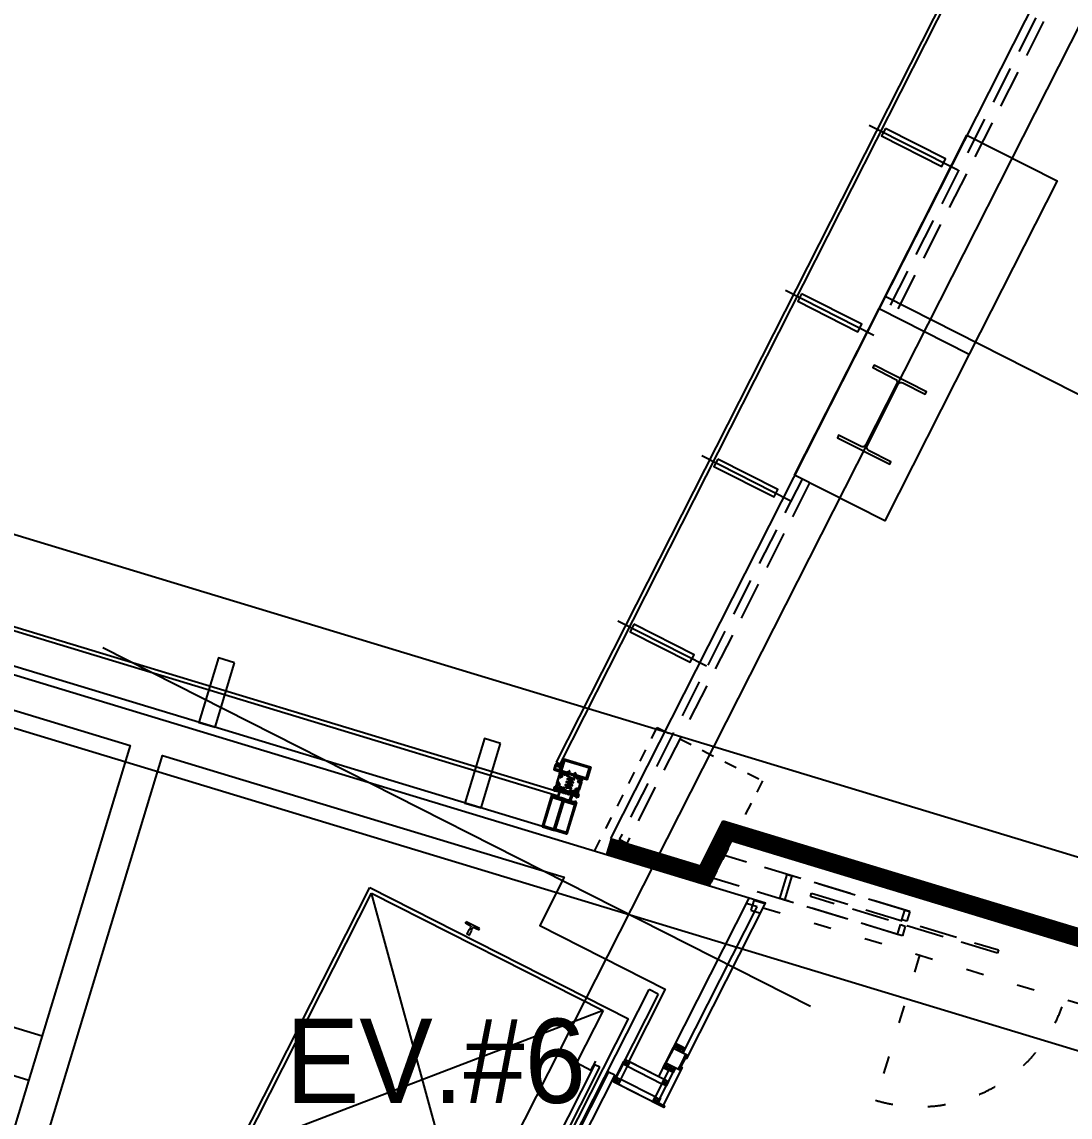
# Model space of a CAD drawing. Header units: metres. Extents: x 630750 to 860239, y 578133 to 726633.
# Drawn here: x 703102 to 709323, y 635121 to 641622 of the extents above; entities that cross this region are included whole.
import ezdxf
from ezdxf.enums import TextEntityAlignment as Align

# ---------------------------------------------------------------- set-up
doc = ezdxf.new("R2010")
doc.units = ezdxf.units.M
doc.header["$LTSCALE"] = 300
for name, pattern in [('CEN', [62, 60, -1, 0, -1]), ('H2', [0.5, 0.25, -0.25]), ('HID1', [0.375, 0.25, -0.125]), ('HIDDEN', [2, 1, -1]), ('HIDDEN-1', [1.4, 0.35, -0.7, 0.35])]:
    doc.linetypes.add(name, pattern=pattern)
doc.layers.get('Defpoints').update_dxf_attribs({"color": 8})
for name, color, linetype in [('5', 8, 'HIDDEN'), ('A-CEN-1', 1, 'Continuous'), ('A-DIM', 7, 'Continuous'), ('A-ELE-4', 4, 'Continuous'), ('A-ELE-7', 7, 'Continuous'), ('A-ELE-9', 9, 'Continuous'), ('A-ELE9', 9, 'Continuous'), ('A-ELEV-FIXT', 5, 'Continuous'), ('A-STAIR', 4, 'Continuous'), ('A-TXT-S', 3, 'Continuous'), ('A-WALL-CONC', 2, 'Continuous'), ('A-WIN-GLASS', 4, 'Continuous'), ('DIM', 7, 'Continuous'), ('FIN', 6, 'Continuous'), ('fire shutter', 2, 'Continuous'), ('INT', 117, 'Continuous'), ('KUK-WALL-DRYWALL', 4, 'Continuous'), ('KUK-WALL-FIN 1', 30, 'Continuous'), ('SCREW', 8, 'Continuous'), ('STEL', 3, 'Continuous')]:
    doc.layers.add(name, color=color, linetype=linetype)
doc.layers.add('ILDIES', color=7, linetype='Continuous', lineweight=35)
doc.styles.add('TEXT(돋음)', font='')
doc.styles.add('돋움', font='')
doc.styles.get('TEXT(돋음)').set_extended_font_data('Dotum')
doc.styles.get('돋움').set_extended_font_data('Dotum')
doc.dimstyles.new('DIM250', dxfattribs={"dimscale": 250, "dimtxt": 3, "dimasz": 1, "dimexe": 2, "dimexo": 3, "dimgap": 1, "dimtad": 1, "dimdec": 0, "dimzin": 0, "dimdsep": 46, "dimlunit": 6, "dimtxsty": 'TEXT(돋음)', "dimblk": 'Z_DOT', "dimcen": 2.5, "dimdle": 2, "dimclrd": 256, "dimclre": 256, "dimclrt": 3, "dimadec": 0, "dimazin": 0, "dimtfac": 1, "dimtdec": 0, "dimtix": 1, "dimtmove": 2, "dimatfit": 3, "dimldrblk": 'Z_DOT', "dimfxl": 1, "dimtolj": 1, "dimtzin": 0, "dimarcsym": 0})

# ---------------------------------------------------------------- blocks, each defined once
blk = doc.blocks.new('A$C7D1B520F')
at = {"layer": 'SCREW', "color": 8}
for p, q in [((0, 4.5), (0, 5)), ((9, 5), (0, 5)), ((9, 4.5), (0, 4.5)), ((0.5, 0.7), (0.5, 4.5)), ((0.5, 0.7), (1.6, 0)), ((2.7, 0.7), (1.6, 0)), ((7.4, 0), (1.6, 0)), ((4.7, 27.7), (2.4, 26.3)), ((6.7, 26.5), (2.4, 23.7)), ((2.4, 26.3), (2.8, 26.3)), ((6.7, 24), (2.4, 21.2)), ((2.4, 23.7), (2.8, 23.8)), ((6.7, 21.5), (2.4, 18.7)), ((2.4, 21.2), (2.8, 21.3)), ((6.7, 19), (2.4, 16.2)), ((2.4, 18.7), (2.8, 18.7)), ((6.7, 16.5), (2.4, 13.7)), ((2.4, 16.2), (2.8, 16.2)), ((6.7, 14), (2.4, 11.2)), ((2.4, 13.7), (2.8, 13.7)), ((6.7, 11.4), (2.4, 8.7)), ((2.4, 11.2), (2.8, 11.2)), ((6.7, 8.9), (2.4, 6.2)), ((2.4, 8.7), (2.8, 8.7)), ((2.4, 6.2), (2.8, 6.2)), ((2.7, 0.7), (2.7, 4.5)), ((2.7, 0.7), (3.8, 0)), ((4.5, 42.6), (2.8, 40.2)), ((2.8, 5), (2.8, 40.2)), ((6.2, 40.5), (4.5, 42.6)), ((4.5, 42.6), (4.6, 28)), ((6.7, 6.4), (4.5, 5)), ((5.1, 27.8), (6.2, 29.5)), ((6.3, 0.7), (5.2, 0)), ((5.3, 41.6), (6.2, 31.1)), ((6.2, 5), (6.2, 40.5)), ((6.7, 26.5), (6.2, 26.5)), ((6.7, 24), (6.2, 24)), ((6.7, 21.5), (6.2, 21.4)), ((6.7, 19), (6.2, 18.9)), ((6.7, 16.5), (6.2, 16.4)), ((6.7, 14), (6.2, 13.9)), ((6.7, 11.4), (6.2, 11.4)), ((6.7, 8.9), (6.2, 8.9)), ((6.7, 6.4), (6.2, 6.4)), ((6.3, 0.7), (6.3, 4.5)), ((6.3, 0.7), (7.4, 0)), ((8.5, 0.7), (7.4, 0)), ((8.5, 0.7), (8.5, 4.5)), ((9, 4.5), (9, 5))]:
    blk.add_line(p, q, dxfattribs=at)
for centre, radius, start, end in [((2.3, 42.4), 2.15, 283.42854, 4.6836), ((4.8, 28), 0.268, 182.11962, 324.13569)]:
    blk.add_arc(centre, radius, start, end, dxfattribs=at)
blk = doc.blocks.new('Z_DOT')
at = {"layer": 'DIM', "color": 7}
for p, q in [((0, -2.5), (0, 2.5)), ((-2.5, 0), (2.5, 0))]:
    blk.add_line(p, q, dxfattribs=at)
for radius in [0.75, 0.375]:
    blk.add_circle((0, 0), radius, dxfattribs=at)
blk = doc.blocks.new('*D84')
at = {"layer": 'A-DIM', "lineweight": -2, "transparency": 16777216}
for p, q in [((706611.5, 645542), (704637.4, 646542.8)), ((701497.5, 639243.8), (704970.3, 646093.8)), ((702912.6, 638246.1), (700938.5, 639246.9))]:
    blk.add_line(p, q, dxfattribs=at)
at = {"layer": 'Defpoints', "color": 0, "transparency": 16777216}
for p in [(705083.3, 646316.7), (707280.5, 645202.8), (703581.6, 637906.9)]:
    blk.add_point(p, dxfattribs=at)
at = {"layer": 'A-DIM', "lineweight": -2, "transparency": 16777216, "xscale": 250, "yscale": 250, "zscale": 250}
for p, rotation in [((705083.3, 646316.7), 63.11574874095299), ((701384.4, 639020.8), 243.115748740953)]:
    blk.add_blockref('Z_DOT', p, dxfattribs=dict(at, rotation=rotation))
at = {"layer": 'A-DIM', "color": 3, "transparency": 16777216, "insert": (702611.6, 642984.3), "char_height": 750, "attachment_point": 5, "rotation": 63.11575, "style": 'TEXT(돋음)'}
blk.add_mtext('\\A1;8,180', dxfattribs=at)
blk = doc.blocks.new('elev')
at = {"layer": 'A-ELEV-FIXT'}
for p, q in [((1329627.5, 417865.5), (1330135.6, 419540.1)), ((1329658.7, 417882.1), (1330152.3, 419508.9)), ((1330135.6, 419540.1), (1331783.3, 419040.1)), ((1330152.3, 419508.9), (1331625.7, 419061.8)), ((1330732.9, 419433.4), (1330734.5, 419438.8)), ((1330766.3, 419417.9), (1330734.4, 419430.3)), ((1330819.7, 419413), (1330734.5, 419438.8)), ((1330751.7, 419369.8), (1330760.7, 419399.5)), ((1330752.4, 419368.6), (1330751.7, 419369.8)), ((1330765.8, 419364.5), (1330752.4, 419368.6)), ((1330760.7, 419399.5), (1330764.8, 419401.7)), ((1330764.8, 419401.7), (1330768.5, 419413.8)), ((1330765.8, 419364.5), (1330767.1, 419365.2)), ((1330766.3, 419417.9), (1330768.5, 419413.8)), ((1330767.1, 419365.2), (1330776.1, 419394.9)), ((1330773.9, 419398.9), (1330777.6, 419411.1)), ((1330776.1, 419394.9), (1330773.9, 419398.9)), ((1330781.6, 419413.2), (1330777.6, 419411.1)), ((1330815.1, 419405.9), (1330781.6, 419413.2)), ((1330818.1, 419407.6), (1330819.7, 419413)), ((1331243, 417155.8), (1331873.1, 419232.3)), ((1331930.5, 419214.9), (1331873.1, 419232.3)), ((1331930.5, 419214.9), (1331786.9, 418741.4)), ((1331275.2, 417365.5), (1331783.3, 419040.1)), ((1331625.7, 419061.8), (1331524.3, 418727.5)), ((1331477.8, 418219.3), (1331634.5, 418735.8)), ((1331508.4, 418210), (1331665.2, 418726.5)), ((1331617.2, 418699.3), (1331524.3, 418727.5)), ((1331617.2, 418699.3), (1331635, 418758)), ((1331665.2, 418726.5), (1331634.5, 418735.8)), ((1331721.8, 418709.5), (1331565, 418192.8)), ((1331760.1, 418697.9), (1331603.3, 418181.2)), ((1331721.8, 418709.5), (1331760.1, 418697.9)), ((1331320.8, 417701.9), (1331477.5, 418218.5)), ((1331351.4, 417692.6), (1331508.2, 418209.2)), ((1331408.2, 417676.1), (1331564.8, 418192)), ((1331564.8, 418192), (1331603.1, 418180.4)), ((1331565, 418192.8), (1331603.3, 418181.2)), ((1331446.5, 417664.4), (1331603.1, 418180.4)), ((1329627.5, 417865.5), (1331275.2, 417365.5)), ((1329658.7, 417882.1), (1331132.1, 417435)), ((1331233.8, 417770.1), (1331132.1, 417435)), ((1331326.7, 417741.9), (1331233.8, 417770.1)), ((1331326.7, 417741.9), (1331308.8, 417683.2)), ((1331351.4, 417692.6), (1331320.8, 417701.9)), ((1331408.2, 417676.1), (1331446.5, 417664.4)), ((1330183.3, 417622.2), (1330181.7, 417616.8)), ((1330266.8, 417591), (1330181.7, 417616.8)), ((1330219.7, 417616.6), (1330186.3, 417624)), ((1330219.7, 417616.6), (1330223.8, 417618.8)), ((1330227.5, 417630.9), (1330223.8, 417618.8)), ((1330227.5, 417630.9), (1330223.8, 417618.8)), ((1330234.3, 417664.6), (1330225.3, 417635)), ((1330234.3, 417664.6), (1330225.3, 417635)), ((1330225.3, 417635), (1330227.5, 417630.9)), ((1330225.3, 417635), (1330227.5, 417630.9)), ((1330236.6, 417628.1), (1330232.9, 417616)), ((1330236.6, 417628.1), (1330232.9, 417616)), ((1330235, 417611.9), (1330232.9, 417616)), ((1330235.6, 417665.3), (1330234.3, 417664.6)), ((1330235.6, 417665.3), (1330234.3, 417664.6)), ((1330267, 417599.5), (1330235, 417611.9)), ((1330235.6, 417665.3), (1330249, 417661.2)), ((1330249, 417661.2), (1330235.6, 417665.3)), ((1330240.6, 417630.3), (1330236.6, 417628.1)), ((1330240.6, 417630.3), (1330236.6, 417628.1)), ((1330249.6, 417660), (1330240.6, 417630.3)), ((1330249.6, 417660), (1330240.6, 417630.3)), ((1330249, 417661.2), (1330249.6, 417660)), ((1330249, 417661.2), (1330249.6, 417660)), ((1331300.4, 417138.4), (1331444.6, 417613.4)), ((1329980.7, 417524.4), (1329986.9, 417545.1)), ((1329983.7, 417523.5), (1329990, 417544.2)), ((1329997.4, 417545.1), (1329993.8, 417546.2)), ((1329998.3, 417548.1), (1329994.7, 417549.2)), ((1329997.4, 417545.1), (1329998.3, 417548.1)), ((1330268.5, 417596.4), (1330266.8, 417591)), ((1329967.9, 417482.3), (1329974.2, 417503)), ((1329971, 417481.4), (1329977.2, 417502.1)), ((1329976.6, 417476.6), (1329973, 417477.7)), ((1329975.7, 417473.5), (1329976.6, 417476.6)), ((1330024.6, 417490.8), (1329981, 417504.1)), ((1330025.5, 417493.9), (1329981.9, 417507.1)), ((1330028.4, 417503.5), (1329984.8, 417516.7)), ((1330029.4, 417506.5), (1329985.7, 417519.8)), ((1329975.7, 417473.5), (1329972, 417474.6)), ((1330858.6, 417283.7), (1330859.5, 417286.8)), ((1330858.6, 417283.7), (1330862.2, 417282.6)), ((1330859.5, 417286.8), (1330863.2, 417285.7)), ((1330805.8, 417253.8), (1330849.5, 417240.5)), ((1330806.8, 417256.8), (1330850.4, 417243.6)), ((1330809.7, 417266.4), (1330853.3, 417253.2)), ((1330810.6, 417269.5), (1330854.2, 417256.2)), ((1330838.3, 417216.8), (1330839.2, 417219.9)), ((1330838.3, 417216.8), (1330841.9, 417215.7)), ((1330839.2, 417219.9), (1330842.9, 417218.8)), ((1330845.2, 417216.1), (1330851.5, 417236.8)), ((1330848.3, 417215.2), (1330854.5, 417235.9)), ((1330858, 417258.2), (1330864.2, 417278.9)), ((1330861, 417257.3), (1330867.3, 417278)), ((1331300.4, 417138.4), (1331243, 417155.8))]:
    blk.add_line(p, q, dxfattribs=at)
at = {"layer": 'A-ELEV-FIXT', "color": 8}
for p, q in [((1331132.1, 417435), (1330152.3, 419508.9)), ((1331625.7, 419061.8), (1329658.7, 417882.1))]:
    blk.add_line(p, q, dxfattribs=at)
at = {"layer": 'A-ELEV-FIXT'}
blk.add_lwpolyline([(1330059.5, 417577.6), (1330010.2, 417415), (1330775.7, 417182.7), (1330825.1, 417345.3)], close=True, dxfattribs=at)
for centre, radius, start, end in [((1330185.7, 417621.5), 2.5, 76.52934, 163.12), ((1329992.9, 417543.3), 6.2, 73.12, 163.12), ((1329992.9, 417543.3), 3, 73.12, 163.12), ((1330266.1, 417597.1), 2.5, 343.12, 69.71066), ((1329973.8, 417480.5), 6.2, 163.12, 253.12), ((1329973.8, 417480.5), 3, 163.12, 253.12), ((1329980.1, 417501.2), 6.2, 73.12, 163.12), ((1329980.1, 417501.2), 3, 73.12, 163.12), ((1329986.6, 417522.6), 6.2, 163.12, 253.12), ((1329986.6, 417522.6), 3, 163.12, 253.12), ((1330027, 417498.7), 8.2, 253.12, 73.12), ((1330027, 417498.7), 5, 253.12, 73.12), ((1330861.4, 417279.8), 3, 343.12, 73.12), ((1330861.4, 417279.8), 6.2, 343.12, 73.12), ((1330808.2, 417261.6), 8.2, 73.12, 253.12), ((1330808.2, 417261.6), 5, 73.12, 253.12), ((1330843.7, 417221.7), 6.2, 253.12, 343.12), ((1330843.7, 417221.7), 3, 253.12, 343.12), ((1330848.6, 417237.7), 3, 343.12, 73.12), ((1330848.6, 417237.7), 6.2, 343.12, 73.12), ((1330855.1, 417259.1), 6.2, 253.12, 343.12), ((1330855.1, 417259.1), 3, 253.12, 343.12)]:
    blk.add_arc(centre, radius, start, end, dxfattribs=at)
at = {"layer": 'A-ELEV-FIXT', "extrusion": (0, 0, -1)}
for centre, major_axis, start_param, end_param in [((1330735.3, 419432.7), (-1.18, 2.2), 3.986495, 5.497787), ((1330815.7, 419408.3), (-2.2, -1.18), 3.926991, 5.438283)]:
    blk.add_ellipse(centre, major_axis=major_axis, ratio=1, start_param=start_param, end_param=end_param, dxfattribs=at)

msp = doc.modelspace()

# ---------------------------------------------------------------- hatches: boundary and pattern name
at = {"layer": 'KUK-WALL-FIN 1'}
h = msp.add_hatch(color=252, dxfattribs=at)
h.dxf.hatch_style = 1
h.paths.add_polyline_path([(707002.585, 635412.756), (707038.76, 635484.11), (707043.219, 635481.849), (707007.044, 635410.496)])

# ---------------------------------------------------------------- linework, layer by layer
at = {"elevation": 0}
for points in [[(704363.987, 637817.866), (704268.296, 637846.903), (704152.148, 637464.137), (704247.84, 637435.1)], [(705942.897, 637338.759), (705847.205, 637367.795), (705731.058, 636985.029), (705826.75, 636955.993)]]:
    msp.add_lwpolyline(points, close=True, dxfattribs=at)
at = {"color": 4, "linetype": 'Continuous', "elevation": 0}
for points in [[(706291.022, 637143.27, -2.41421356), (706292.289, 637143.947), (706293.14, 637143.689), (706292.623, 637141.988, 0.41421356), (706294.316, 637138.82), (706299.178, 637137.345, 0.41421356), (706302.346, 637139.038), (706302.862, 637140.739), (706303.956, 637140.407, 0.76250947), (706309.376, 637149.005), (706296.311, 637157.694), (706296.311, 637157.694, -1.71995741), (706295.921, 637159.416), (706298.23, 637167.027), (706300.661, 637166.289), (706300.353, 637165.275), (706301.204, 637165.017), (706302.435, 637165.751), (706303.48, 637165.434), (706303.173, 637164.419), (706304.023, 637164.161), (706305.255, 637164.895), (706306.3, 637164.578), (706305.992, 637163.564), (706306.843, 637163.306), (706309.488, 637164.938), (706308.196, 637167.765), (706307.345, 637168.023), (706307.037, 637167.009), (706305.992, 637167.326), (706305.376, 637168.62), (706304.526, 637168.878), (706304.218, 637167.864), (706303.173, 637168.181), (706302.557, 637169.476), (706301.706, 637169.734), (706301.398, 637168.72), (706298.968, 637169.457), (706299.923, 637172.605), (706296.096, 637173.767), (706291.305, 637157.98, 0.26469437), (706291.527, 637157), (706306.423, 637146.307, -0.76250947), (706305.117, 637144.235), (706289.623, 637148.937, 0.41421356), (706288.356, 637148.259), (706274.799, 637103.583, 0.41421356), (706275.476, 637102.316), (706290.97, 637097.614, -0.76250947), (706290.905, 637095.166), (706272.579, 637094.554, 0.26469437), (706271.849, 637093.862), (706267.059, 637078.075), (706270.886, 637076.914), (706271.842, 637080.062), (706274.272, 637079.325), (706273.964, 637078.31), (706274.815, 637078.052), (706276.047, 637078.786), (706277.092, 637078.469), (706276.784, 637077.455), (706277.635, 637077.197), (706278.866, 637077.931), (706279.911, 637077.614), (706279.603, 637076.599), (706280.454, 637076.341), (706283.099, 637077.973), (706281.807, 637080.8), (706280.957, 637081.058), (706280.649, 637080.044), (706279.604, 637080.361), (706278.988, 637081.656), (706278.137, 637081.914), (706277.829, 637080.9), (706276.784, 637081.217), (706276.168, 637082.511), (706275.318, 637082.77), (706275.01, 637081.755), (706272.579, 637082.493), (706274.889, 637090.103, -1.71995741), (706276.17, 637091.318), (706276.17, 637091.318), (706291.86, 637091.281, 0.76250947), (706292.132, 637101.442), (706291.038, 637101.774), (706291.554, 637103.475, 0.41421356), (706289.861, 637106.643), (706285, 637108.118, 0.41421356), (706281.832, 637106.425), (706281.316, 637104.724), (706280.465, 637104.982, -2.41421356), (706279.788, 637106.249)], [(706294.625, 637141.813, 0.41421356), (706295.205, 637140.698), (706299.079, 637139.472, 0.41421356), (706300.195, 637140.051), (706300.31, 637140.414, 0.41421356), (706299.731, 637141.53), (706295.856, 637142.756, 0.41421356), (706294.74, 637142.177)], [(706298.787, 637163.42), (706297.275, 637163.878), (706297.923, 637166.012), (706307.386, 637163.141, 1), (706308.74, 637167.6), (706299.276, 637170.472), (706299.923, 637172.605), (706301.435, 637172.147), (706301.246, 637171.525), (706317.112, 637166.71), (706317.301, 637167.332), (706328.382, 637163.97), (706327.923, 637162.458), (706320.451, 637164.725, 0.66817864), (706319.525, 637163.597), (706324.423, 637154.431, 0.41421356), (706325.492, 637154.107), (706332.682, 637157.949, -0.41421356), (706333.751, 637157.625), (706333.86, 637157.422, 0.41421356), (706334.929, 637157.098), (706341.596, 637160.661), (706343.099, 637160.205), (706342.73, 637158.989, 0.19891237), (706342.789, 637158.387), (706346.056, 637152.273), (706337.316, 637147.602), (706336.576, 637148.987, -0.41421356), (706336.9, 637150.056), (706337.597, 637150.428), (706338.653, 637150.108), (706338.973, 637151.163), (706340.029, 637150.843), (706343.221, 637152.549, 0.41421356), (706343.546, 637153.618), (706341.302, 637157.817, 0.41421356), (706340.233, 637158.141), (706337.04, 637156.435), (706336.72, 637155.379), (706335.665, 637155.7), (706335.344, 637154.644), (706334.648, 637154.272, -0.41421356), (706333.578, 637154.596), (706332.73, 637156.184), (706324.147, 637151.597), (706320.875, 637157.719), (706320.985, 637158.082), (706320.622, 637158.192), (706317.075, 637164.829, 0.19891237), (706316.608, 637165.212), (706313.237, 637166.235, 0.41421356), (706312.252, 637165.708), (706311.79, 637164.187, -0.41421356), (706306.976, 637161.614), (706298.976, 637164.042)], [(706333.024, 637110.31), (706373.549, 637106.123, 0.82461562), (706374.404, 637108.941), (706338.386, 637127.98), (706378.911, 637123.793, 0.8360412), (706379.73, 637126.63), (706337.316, 637147.602), (706336.204, 637149.684), (706337.597, 637150.428), (706338.653, 637150.108), (706338.973, 637151.163), (706340.029, 637150.843), (706341.33, 637155.133), (706337.04, 637156.435), (706336.72, 637155.379), (706335.665, 637155.7), (706335.344, 637154.644), (706333.951, 637153.899), (706332.73, 637156.184), (706331.407, 637155.477), (706336.22, 637146.471), (706379.065, 637125.285), (706338.54, 637129.472, 0.82461562), (706337.685, 637126.654), (706373.703, 637107.615), (706333.179, 637111.802, 0.82461562), (706332.323, 637108.984), (706368.341, 637089.945), (706327.817, 637094.132, 0.82461562), (706326.961, 637091.314), (706362.98, 637072.274), (706315.586, 637078.471), (706306.58, 637073.658), (706307.287, 637072.335), (706309.571, 637073.556), (706310.316, 637072.163), (706309.996, 637071.107), (706311.051, 637070.787), (706310.731, 637069.731), (706315.021, 637068.429), (706316.323, 637072.719), (706315.267, 637073.04), (706315.587, 637074.095), (706314.532, 637074.415), (706313.787, 637075.809), (706315.868, 637076.921), (706362.785, 637070.787, 0.8360412), (706363.681, 637073.601), (706327.662, 637092.64), (706368.187, 637088.453, 0.82461562), (706369.042, 637091.271)], [(706339.4, 637153.251, 0.41421356), (706339.605, 637153.927), (706339.369, 637154.368, 0.41421356), (706338.693, 637154.574), (706335.165, 637152.689, 0.41421356), (706334.959, 637152.012), (706335.195, 637151.571, 0.41421356), (706335.872, 637151.366)], [(706422.084, 637126.006), (706423.596, 637125.547), (706424.243, 637127.681), (706414.78, 637130.553, -1), (706416.133, 637135.012), (706425.597, 637132.14), (706426.244, 637134.274), (706424.732, 637134.733), (706424.543, 637134.111), (706408.678, 637138.925), (706408.866, 637139.547), (706397.785, 637142.91), (706397.327, 637141.398), (706404.799, 637139.131, -0.66817864), (706404.941, 637137.678), (706395.776, 637132.78, -0.41421356), (706394.707, 637133.104), (706390.865, 637140.294, 0.41421356), (706389.796, 637140.619), (706389.593, 637140.51, -0.41421356), (706388.524, 637140.835), (706384.96, 637147.502), (706383.458, 637147.958), (706383.089, 637146.742, -0.19891237), (706382.706, 637146.275), (706376.591, 637143.007), (706381.262, 637134.267), (706382.647, 637135.007, 0.41421356), (706382.971, 637136.076), (706382.599, 637136.773), (706381.543, 637137.093), (706381.863, 637138.149), (706380.808, 637138.469), (706379.102, 637141.662, -0.41421356), (706379.426, 637142.731), (706383.624, 637144.974, -0.41421356), (706384.693, 637144.65), (706386.4, 637141.457), (706386.079, 637140.402), (706387.135, 637140.081), (706386.814, 637139.026), (706387.187, 637138.329, 0.41421356), (706388.256, 637138.005), (706389.843, 637138.853), (706394.43, 637130.269), (706400.552, 637133.541), (706400.663, 637133.905), (706401.026, 637133.794), (706407.662, 637137.341, -0.19891237), (706408.264, 637137.4), (706411.635, 637136.377, -0.41421356), (706412.162, 637135.392), (706411.7, 637133.87, 0.41421356), (706414.273, 637129.056), (706422.273, 637126.628)], [(706417.343, 637104.939, 2.41421356), (706416.665, 637106.206), (706415.815, 637106.465), (706415.298, 637104.763, -0.41421356), (706412.13, 637103.07), (706407.269, 637104.545, -0.41421356), (706405.576, 637107.713), (706406.092, 637109.415), (706404.999, 637109.747, -0.76250947), (706405.27, 637119.907), (706420.96, 637119.87), (706420.96, 637119.87, 1.71995741), (706422.242, 637121.085), (706424.551, 637128.696), (706422.121, 637129.433), (706421.813, 637128.419), (706420.962, 637128.677), (706420.346, 637129.971), (706419.301, 637130.289), (706418.993, 637129.274), (706418.143, 637129.532), (706417.527, 637130.827), (706416.482, 637131.144), (706416.174, 637130.13), (706415.323, 637130.388), (706414.031, 637133.215), (706416.676, 637134.847), (706417.527, 637134.589), (706417.219, 637133.575), (706418.264, 637133.258), (706419.496, 637133.992), (706420.347, 637133.734), (706420.039, 637132.719), (706421.084, 637132.402), (706422.315, 637133.136), (706423.166, 637132.878), (706422.858, 637131.864), (706425.289, 637131.126), (706426.244, 637134.274), (706430.072, 637133.113), (706425.281, 637117.326, -0.26469437), (706424.552, 637116.634), (706406.226, 637116.023, 0.76250947), (706406.16, 637113.574), (706421.654, 637108.873, -0.41421356), (706422.332, 637107.605), (706408.775, 637062.929, -0.41421356), (706407.508, 637062.252), (706392.013, 637066.953, 0.76250947), (706390.707, 637064.881), (706405.603, 637054.189, -0.26469437), (706405.825, 637053.208), (706401.035, 637037.421), (706397.207, 637038.583), (706398.163, 637041.731), (706395.732, 637042.469), (706395.424, 637041.454), (706394.573, 637041.712), (706393.958, 637043.007), (706392.913, 637043.324), (706392.605, 637042.31), (706391.754, 637042.568), (706391.138, 637043.863), (706390.093, 637044.18), (706389.785, 637043.165), (706388.935, 637043.424), (706387.642, 637046.251), (706390.288, 637047.883), (706391.138, 637047.625), (706390.831, 637046.61), (706391.876, 637046.293), (706393.107, 637047.027), (706393.958, 637046.769), (706393.65, 637045.755), (706394.695, 637045.438), (706395.927, 637046.172), (706396.777, 637045.914), (706396.469, 637044.899), (706398.9, 637044.162), (706401.209, 637051.772, 1.71995741), (706400.819, 637053.494), (706400.819, 637053.494), (706387.754, 637062.183, -0.76250947), (706393.175, 637070.781), (706394.269, 637070.449), (706394.785, 637072.151, -0.41421356), (706397.953, 637073.844), (706402.814, 637072.368, -0.41421356), (706404.507, 637069.2), (706403.991, 637067.499), (706404.842, 637067.241, 2.41421356), (706406.109, 637067.918)], [(706275.046, 637085.182), (706273.535, 637085.641), (706272.887, 637083.507), (706282.351, 637080.635, -1), (706280.998, 637076.176), (706271.534, 637079.048), (706270.886, 637076.914), (706272.398, 637076.455), (706272.587, 637077.077), (706288.453, 637072.263), (706288.264, 637071.641), (706299.345, 637068.278), (706299.804, 637069.79), (706292.332, 637072.058, -0.66817864), (706292.189, 637073.51), (706301.354, 637078.408, -0.41421356), (706302.424, 637078.084), (706306.266, 637070.894, 0.41421356), (706307.335, 637070.569), (706307.538, 637070.678, -0.41421356), (706308.607, 637070.353), (706312.17, 637063.686), (706313.672, 637063.23), (706314.041, 637064.446, -0.19891237), (706314.425, 637064.913), (706320.539, 637068.181), (706315.868, 637076.921), (706314.484, 637076.181, 0.41421356), (706314.159, 637075.112), (706314.532, 637074.415), (706315.587, 637074.095), (706315.267, 637073.04), (706316.323, 637072.719), (706318.029, 637069.527, -0.41421356), (706317.704, 637068.458), (706313.506, 637066.214, -0.41421356), (706312.437, 637066.538), (706310.731, 637069.731), (706311.051, 637070.787), (706309.996, 637071.107), (706310.316, 637072.163), (706309.944, 637072.859, 0.41421356), (706308.875, 637073.184), (706307.287, 637072.335), (706302.7, 637080.919), (706296.578, 637077.647), (706296.468, 637077.284), (706296.104, 637077.394), (706289.468, 637073.848, -0.19891237), (706288.866, 637073.788), (706285.495, 637074.811, -0.41421356), (706284.969, 637075.797), (706285.43, 637077.318, 0.41421356), (706282.858, 637082.133), (706274.858, 637084.56)], [(706283.522, 637105.451, -0.41421356), (706284.626, 637106.053), (706288.525, 637104.905, -0.41421356), (706289.126, 637103.801), (706289.019, 637103.436, -0.41421356), (706287.915, 637102.834), (706284.016, 637103.981, -0.41421356), (706283.415, 637105.085)], [(706314.462, 637071.067, -0.41421356), (706314.256, 637070.391), (706313.815, 637070.155, -0.41421356), (706313.139, 637070.36), (706311.253, 637073.888, -0.41421356), (706311.459, 637074.565), (706311.9, 637074.8, -0.41421356), (706312.576, 637074.595)], [(706402.561, 637069.33, 0.41421356), (706401.977, 637070.443), (706398.098, 637071.656, 0.41421356), (706396.985, 637071.073), (706396.871, 637070.709, 0.41421356), (706397.454, 637069.595), (706401.333, 637068.383, 0.41421356), (706402.447, 637068.966)], [(706413.537, 637105.731, -0.41421356), (706412.435, 637105.125), (706408.533, 637106.259, -0.41421356), (706407.927, 637107.361), (706408.033, 637107.727, -0.41421356), (706409.135, 637108.332), (706413.038, 637107.198, -0.41421356), (706413.643, 637106.096)], [(706398.343, 637047.769), (706399.855, 637047.31), (706399.208, 637045.176), (706389.744, 637048.048, 1), (706388.391, 637043.589), (706397.855, 637040.717), (706397.207, 637038.583), (706395.695, 637039.042), (706395.884, 637039.664), (706380.018, 637044.478), (706379.83, 637043.856), (706368.749, 637047.218), (706369.207, 637048.73), (706376.679, 637046.463, 0.66817864), (706377.605, 637047.591), (706372.707, 637056.757, 0.41421356), (706371.638, 637057.081), (706364.448, 637053.239, -0.41421356), (706363.379, 637053.563), (706363.271, 637053.766, 0.41421356), (706362.202, 637054.091), (706355.534, 637050.527), (706354.032, 637050.983), (706354.401, 637052.199, 0.19891237), (706354.342, 637052.801), (706351.074, 637058.915), (706359.814, 637063.586), (706360.554, 637062.202, -0.41421356), (706360.23, 637061.132), (706359.533, 637060.76), (706358.478, 637061.08), (706358.157, 637060.025), (706357.102, 637060.345), (706353.909, 637058.639, 0.41421356), (706353.585, 637057.57), (706355.828, 637053.372, 0.41421356), (706356.897, 637053.047), (706360.09, 637054.754), (706360.41, 637055.809), (706361.466, 637055.489), (706361.786, 637056.544), (706362.483, 637056.917, -0.41421356), (706363.552, 637056.592), (706364.4, 637055.005), (706372.984, 637059.592), (706376.255, 637053.47), (706376.145, 637053.106), (706376.509, 637052.996), (706380.055, 637046.36, 0.19891237), (706380.522, 637045.976), (706383.893, 637044.953, 0.41421356), (706384.879, 637045.48), (706385.34, 637047.001, -0.41421356), (706390.155, 637049.574), (706398.155, 637047.147)]]:
    msp.add_lwpolyline(points, format="xyb", close=True, dxfattribs=at)
at = {"color": 252, "linetype": 'H2', "const_width": 100, "elevation": 0}
msp.add_lwpolyline([(706580.147, 636727.561), (707154.719, 636553.211), (707290.175, 636820.391), (710589.476, 635819.244)], dxfattribs=at)
at = {"color": 4, "linetype": 'Continuous'}
for centre, radius, start, end in [((706287.301, 637168.631, 0), 7.713, 9.2721058, 58.6452214), ((706262.524, 637086.974, 0), 7.452, 268.1062304, 321.3922009), ((706434.529, 637123.956, 0), 7.713, 87.5947517, 136.9678673), ((706409.75, 637042.3, 0), 7.452, 184.8477721, 238.1337427)]:
    msp.add_arc(centre, radius, start, end, dxfattribs=at)
at = {"layer": '5', "elevation": 0}
for points in [[(706250.336, 637028.415, -0.78939302), (706250.538, 637028.962), (706251.095, 637028.895), (706251.443, 637030.043), (706248.381, 637030.973, -0.41421356), (706247.848, 637031.97), (706248.98, 637035.702), (706248.779, 637036.688, -0.79087599), (706249.334, 637036.872), (706250.335, 637035.683, 0.50630198), (706250.817, 637035.645), (706251.236, 637036.129, -0.64921894), (706251.935, 637035.916), (706252.015, 637035.281, 0.64921894), (706252.539, 637035.122), (706252.958, 637035.606, -0.64921894), (706253.658, 637035.394), (706253.737, 637034.758, 0.64921894), (706254.262, 637034.599), (706254.681, 637035.083, -0.64921894), (706255.38, 637034.871), (706255.46, 637034.236, 0.64921894), (706255.984, 637034.077), (706256.403, 637034.561, -0.64921894), (706257.102, 637034.348), (706257.182, 637033.713, 0.64921894), (706257.706, 637033.554), (706258.126, 637034.038, -0.64921894), (706258.825, 637033.826), (706258.904, 637033.19, 0.50630198), (706259.327, 637032.955), (706260.819, 637033.387, -0.79087599), (706261.178, 637032.926), (706260.463, 637032.218), (706259.331, 637028.486, -0.41421356), (706258.333, 637027.953), (706255.271, 637028.882), (706254.922, 637027.734), (706255.422, 637027.48, -0.78939302), (706255.287, 637026.913), (706253.837, 637026.913), (706251.541, 637027.61)], [(706264.876, 637058.037, -0.20568555), (706265.66, 637058.125), (706265.948, 637058.038), (706265.625, 637057.695, 0.85717796), (706266.111, 637057.071), (706268.237, 637057.857, 0.40849477), (706268.951, 637060.274), (706267.354, 637062.528, 0.19953588), (706266.762, 637063.016), (706264.289, 637063.766), (706263.09, 637065.128, 0.58767001), (706262.578, 637065.017), (706262.375, 637064.347), (706261.227, 637064.695, 0.47009351), (706260.841, 637064.441, -0.13747178), (706259.596, 637060.337, 0.47009351), (706259.775, 637059.911), (706260.207, 637059.78), (706259.884, 637059.437, 0.86102851), (706260.372, 637058.815), (706261.048, 637059.199, -0.20568555), (706261.833, 637059.286), (706262.121, 637059.199), (706261.797, 637058.856, 0.86102851), (706262.286, 637058.234), (706262.962, 637058.618, -0.20568555), (706263.746, 637058.706), (706264.034, 637058.618), (706263.711, 637058.275, 0.86102851), (706264.2, 637057.653)], [(706391.714, 637019.549, 0.20568555), (706391.111, 637020.058), (706390.823, 637020.145), (706390.901, 637019.681, -0.85717796), (706390.15, 637019.432), (706388.819, 637021.267, -0.40849477), (706389.569, 637023.674), (706392.149, 637024.66, -0.19953588), (706392.913, 637024.736), (706395.386, 637023.986), (706397.139, 637024.452, -0.58767001), (706397.503, 637024.075), (706397.3, 637023.405), (706398.448, 637023.057, -0.47009351), (706398.627, 637022.631, 0.13747178), (706397.382, 637018.527, -0.47009351), (706396.996, 637018.272), (706396.564, 637018.403), (706396.642, 637017.938, -0.86102851), (706395.89, 637017.693), (706395.542, 637018.388, 0.20568555), (706394.938, 637018.897), (706394.65, 637018.984), (706394.729, 637018.519, -0.86102851), (706393.977, 637018.274), (706393.628, 637018.969, 0.20568555), (706393.025, 637019.477), (706392.737, 637019.565), (706392.815, 637019.1, -0.86102851), (706392.063, 637018.854)], [(706387.341, 636986.842, 0.78939302), (706387.477, 636987.409), (706386.977, 636987.663), (706387.325, 636988.811), (706390.387, 636987.882, 0.41421356), (706391.385, 636988.415), (706392.517, 636992.147), (706393.232, 636992.855, 0.79087599), (706392.874, 636993.316), (706391.381, 636992.884, -0.50630198), (706390.959, 636993.12), (706390.879, 636993.755, 0.64921894), (706390.18, 636993.967), (706389.761, 636993.483, -0.64921894), (706389.236, 636993.642), (706389.157, 636994.278, 0.64921894), (706388.457, 636994.49), (706388.038, 636994.006, -0.64921894), (706387.514, 636994.165), (706387.434, 636994.8, 0.64921894), (706386.735, 636995.012), (706386.316, 636994.528, -0.64921894), (706385.791, 636994.688), (706385.712, 636995.323, 0.64921894), (706385.013, 636995.535), (706384.593, 636995.051, -0.64921894), (706384.069, 636995.21), (706383.989, 636995.846, 0.64921894), (706383.29, 636996.058), (706382.871, 636995.574, -0.50630198), (706382.389, 636995.613), (706381.388, 636996.801, 0.79087599), (706380.834, 636996.617), (706381.035, 636995.632), (706379.902, 636991.9, 0.41421356), (706380.435, 636990.902), (706383.497, 636989.973), (706383.149, 636988.824), (706382.592, 636988.891, 0.78939302), (706382.39, 636988.344), (706383.595, 636987.539), (706385.892, 636986.843)]]:
    msp.add_lwpolyline(points, format="xyb", close=True, dxfattribs=at)
for points in [[(706282.993, 637014.513), (706282.267, 637012.121), (706305.807, 637004.978), (706307.317, 637009.954), (706304.255, 637010.883), (706303.819, 637009.448), (706301.523, 637010.145), (706302.045, 637011.867), (706263.387, 637023.598), (706262.864, 637021.875), (706260.567, 637022.572), (706261.003, 637024.008), (706257.941, 637024.937), (706256.431, 637019.961), (706279.97, 637012.818), (706280.696, 637015.21)], [(706352.465, 636993.432), (706351.739, 636991.04), (706328.199, 636998.183), (706329.709, 637003.159), (706332.771, 637002.23), (706332.336, 637000.795), (706334.632, 637000.098), (706335.155, 637001.82), (706373.814, 636990.089), (706373.291, 636988.367), (706375.588, 636987.67), (706376.023, 636989.106), (706379.085, 636988.176), (706377.576, 636983.2), (706354.036, 636990.343), (706354.762, 636992.736)]]:
    msp.add_lwpolyline(points, close=True, dxfattribs=at)
at = {"layer": '5'}
for centre, radius, start, end in [((706248.63, 637068.212, 0), 9.779, 307.3920916, 344.8167979), ((706262.248, 637033.623, 0), 6.954, 233.8052033, 272.4347695), ((706410.875, 637018.98, 0), 9.779, 161.4231752, 198.8478815), ((706380.331, 636997.791, 0), 6.954, 233.8052036, 272.4347698)]:
    msp.add_arc(centre, radius, start, end, dxfattribs=at)
at = {"layer": 'A-CEN-1', "linetype": 'Continuous'}
for p, q in [((718254.402, 659110.217, 0), (702815.235, 628657.233, 0)), ((694712.037, 641112.613, 0), (741631.883, 626875.162, 0)), ((694392.632, 640060.006, 0), (741312.478, 625822.555, 0)), ((707783.019, 635776.87, 0), (703581.565, 637906.938, 0))]:
    msp.add_line(p, q, dxfattribs=at)
at = {"layer": 'A-ELE-7', "linetype": 'H2', "elevation": 0}
msp.add_lwpolyline([(706500.163, 636699.58), (706872.533, 637434.062), (707496.878, 637117.529), (707180.346, 636493.184)], dxfattribs=at)
at = {"layer": 'A-ELE-9'}
for p, q in [((707129.094, 636613.238, 0), (707264.549, 636880.418, 0)), ((707180.345, 636493.184, 0), (707315.801, 636760.363, 0))]:
    msp.add_line(p, q, dxfattribs=at)
at = {"layer": 'A-ELE-9', "linetype": 'CEN'}
for p, q in [((707264.549, 636880.418, 0), (710612.435, 635864.529, 0)), ((706594.664, 636775.407, 0), (707129.094, 636613.238, 0)), ((707315.801, 636760.363, 0), (710566.518, 635773.959, 0))]:
    msp.add_line(p, q, dxfattribs=at)
at = {"layer": 'A-ELE9', "elevation": 0}
msp.add_lwpolyline([(708189.415, 639920.949), (708710.79, 640949.335), (709245.943, 640678.021), (708724.568, 639649.635)], dxfattribs=at)
at = {"layer": 'A-STAIR'}
for p, q in [((702045.797, 635961.173, 0), (703222.802, 635604.019, 0)), ((701985.084, 635692.214, 0), (703142.951, 635340.868, 0))]:
    msp.add_line(p, q, dxfattribs=at)
msp.add_lwpolyline([(710901.185, 638635.461), (708225.44, 639992.013)], dxfattribs=at)
at = {"layer": 'A-WALL-CONC', "elevation": 0}
msp.add_lwpolyline([(700456.783, 630277.699), (698973.565, 630727.77), (701209.4, 638096.015), (703745.224, 637326.54), (701509.389, 629958.294), (701413.698, 629987.331), (701355.624, 629795.948), (703699.094, 629084.841), (703987.502, 629653.71), (703809.123, 629744.159), (703596.591, 629324.95), (701700.772, 629900.221), (703936.607, 637268.466), (706320.437, 636545.112), (706175.051, 636258.346), (706920.187, 635880.574), (706703.136, 635452.451), (706881.526, 635362.024), (707418.386, 636420.953), (701076.09, 638345.472), (698724.106, 630594.461), (698724.106, 630594.461), (700398.709, 630086.316)], dxfattribs=at)
at = {"layer": 'A-WIN-GLASS'}
for p, q in [((717630.405, 659628.681, 0), (706273.433, 637227.621, 0)), ((717654.405, 659622.944, 0), (706294.839, 637216.769, 0)), ((717804.404, 658886.059, 0), (706594.659, 636775.395, 0)), ((706291.013, 637049.38, 0), (696778.474, 639935.884, 0)), ((706284.044, 637026.414, 0), (696778.467, 639910.805, 0)), ((706191.282, 636845.557, 0), (696554.406, 639769.79, 0)), ((706294.839, 637216.769, 0), (706273.433, 637227.621, 0))]:
    msp.add_line(p, q, dxfattribs=at)
at = {"layer": 'A-WIN-GLASS', "elevation": 0}
for points in [[(708226.661, 640989.605), (708204.052, 640945.009), (708560.82, 640764.133), (708583.43, 640808.729), (708226.661, 640989.605)], [(707729.252, 640008.492), (707706.643, 639963.895), (708063.411, 639783.019), (708086.021, 639827.615), (707729.252, 640008.492)], [(707231.843, 639027.378), (707209.233, 638982.782), (707566.002, 638801.906), (707588.611, 638846.502), (707231.843, 639027.378)], [(706734.433, 638046.264), (706711.824, 638001.668), (707068.593, 637820.792), (707091.202, 637865.388), (706734.433, 638046.264)]]:
    msp.add_lwpolyline(points, dxfattribs=at)
at = {"layer": 'Defpoints'}
for p, q in [((708131.293, 641009.926, 0), (708656.189, 640743.812, 0)), ((707633.884, 640028.812, 0), (708158.78, 639762.698, 0)), ((707136.474, 639047.699, 0), (707661.37, 638781.585, 0)), ((706639.065, 638066.585, 0), (707163.961, 637800.471, 0))]:
    msp.add_line(p, q, dxfattribs=at)
at = {"layer": 'FIN', "color": 5, "elevation": 0}
msp.add_lwpolyline([(708189.415, 639920.949), (708724.568, 639649.635), (708222.637, 638659.602), (707687.484, 638930.916), (708189.415, 639920.949)], dxfattribs=at)
at = {"layer": 'fire shutter', "color": 2, "linetype": 'HIDDEN-1'}
msp.add_line((707501.78, 636364.297, 0), (714827.817, 634141.27, 0), dxfattribs=at)
at = {"layer": 'fire shutter', "linetype": 'HIDDEN-1', "elevation": 0}
msp.add_lwpolyline([(707485.527, 636332.239), (707513.077, 636386.58), (707446.093, 636406.906), (707428.671, 636349.491)], close=True, dxfattribs=at)
at = {"layer": 'fire shutter', "color": 2, "linetype": 'HIDDEN-1', "elevation": 0}
msp.add_lwpolyline([(708429.298, 636082.849), (708167.966, 635221.626, 0.41421356), (709290.521, 635821.518, 1)], format="xyb", dxfattribs=at)
at = {"layer": 'ILDIES', "elevation": 0}
msp.add_lwpolyline([(706291.315, 637175.218), (706292.186, 637178.088), (706264.139, 637186.599), (706270.672, 637208.128), (706298.721, 637199.619), (706301.623, 637209.186), (706298.752, 637210.057), (706296.719, 637203.359), (706268.672, 637211.87), (706260.397, 637184.599), (706291.315, 637175.218)], dxfattribs=at)
msp.add_lwpolyline([(706276.657, 637219.897), (706301.538, 637212.349, 0.41421356), (706302.785, 637213.016), (706305.514, 637222.011), (706305.888, 637222.211), (706305.688, 637222.585), (706308.562, 637232.059, -0.41421356), (706309.185, 637232.392), (706312.343, 637231.434, -0.41421356), (706312.677, 637230.81), (706312.386, 637229.853, -0.41421356), (706311.763, 637229.52), (706310.327, 637229.955, 0.41421356), (706309.953, 637229.755), (706298.283, 637191.287, 0.41421356), (706298.483, 637190.913), (706299.919, 637190.477, -0.41421356), (706300.252, 637189.854), (706299.962, 637188.897, -0.41421356), (706299.338, 637188.564), (706296.18, 637189.521, -0.41421356), (706295.847, 637190.145), (706298.721, 637199.619), (706299.095, 637199.819), (706298.895, 637200.193), (706301.624, 637209.188, 0.41421356), (706300.957, 637210.435), (706276.077, 637217.983, -1), (706276.657, 637219.897)], format="xyb", dxfattribs=at)
for points in [[(706297.423, 637183.292, 0.41421356), (706297.089, 637183.916), (706295.176, 637184.496), (706294.595, 637182.582), (706294.116, 637182.728, -0.41421356), (706293.783, 637183.351), (706294.509, 637185.744, -0.41421356), (706295.133, 637186.077), (706302.692, 637183.783), (706309.952, 637207.706), (706308.038, 637208.286, -0.41421356), (706307.704, 637208.91), (706307.995, 637209.867, -0.41421356), (706308.618, 637210.2), (706310.532, 637209.619), (706317.792, 637233.543), (706310.232, 637235.836, -0.41421356), (706309.899, 637236.46), (706310.625, 637238.852, -0.41421356), (706311.248, 637239.186), (706311.727, 637239.04), (706311.146, 637237.127), (706313.06, 637236.546, 0.41421356), (706313.683, 637236.879), (706315.716, 637243.578, 0.41421356), (706315.383, 637244.201), (706313.469, 637244.782), (706312.888, 637242.868), (706312.41, 637243.013, -0.41421356), (706312.076, 637243.637), (706313.093, 637246.986), (706475.771, 637197.623), (706453.994, 637125.854), (706291.315, 637175.218), (706292.331, 637178.567, -0.41421356), (706292.955, 637178.9), (706293.433, 637178.755), (706292.853, 637176.841), (706294.767, 637176.26, 0.41421356), (706295.39, 637176.594)], [(706334.047, 637057.748), (706262.278, 637079.526), (706258.068, 637065.651), (706260.939, 637064.78), (706264.423, 637076.263), (706267.772, 637075.246), (706266.901, 637072.376), (706265.175, 637071.854), (706265.09, 637066.909, 0.26344714), (706265.43, 637066.552), (706267.073, 637066.053), (706269.686, 637074.666), (706269.686, 637074.666), (706325.187, 637057.824), (706322.574, 637049.212), (706324.217, 637048.713, 0.26344714), (706324.697, 637048.821), (706327.375, 637052.98), (706326.23, 637054.373), (706327.101, 637057.244), (706330.45, 637056.227), (706326.966, 637044.744), (706329.836, 637043.873)], [(706260.962, 637023.184, 0.41421356), (706261.295, 637022.56), (706262.252, 637022.27, 0.41421356), (706262.876, 637022.603), (706263.166, 637023.56, -0.41421356), (706263.54, 637023.76), (706302.008, 637012.087, -0.41421356), (706302.208, 637011.713), (706301.917, 637010.756, 0.41421356), (706302.251, 637010.133), (706303.208, 637009.842, 0.41421356), (706303.831, 637010.176), (706304.789, 637013.333, 0.41421356), (706304.456, 637013.957), (706294.983, 637016.832), (706294.609, 637016.632), (706294.409, 637017.006), (706284.696, 637019.953), (706294.856, 637053.437, -0.41421356), (706296.104, 637054.103), (706317.395, 637047.643), (706317.106, 637046.691, 1), (706318.063, 637046.401), (706318.352, 637047.352), (706323.112, 637045.908), (706325.56, 637046.257, -0.54861879), (706325.78, 637046.001), (706325.53, 637045.18), (706326.966, 637044.744), (706330.305, 637055.749), (706328.662, 637056.247, 0.26344714), (706328.181, 637056.139), (706326.583, 637054.693, 0.40034448), (706326.533, 637054.005), (706327.375, 637052.98), (706325.965, 637048.335), (706323.269, 637047.951), (706265.794, 637065.391), (706263.766, 637067.209), (706265.175, 637071.854), (706266.445, 637072.238, 0.40034448), (706266.785, 637072.838), (706266.261, 637074.929, 0.26344714), (706265.921, 637075.286), (706264.278, 637075.784), (706260.939, 637064.78), (706262.374, 637064.344), (706262.623, 637065.165, -0.54861879), (706262.948, 637065.256), (706264.789, 637063.606), (706269.549, 637062.161), (706269.26, 637061.209, 1), (706270.217, 637060.919), (706270.506, 637061.871), (706291.798, 637055.41, -0.41421356), (706292.464, 637054.163), (706282.304, 637020.679), (706272.591, 637023.626), (706272.217, 637023.426), (706272.017, 637023.8), (706262.544, 637026.675, 0.41421356), (706261.92, 637026.342)], [(706309.277, 637008.837, -0.41421356), (706308.944, 637009.46), (706309.525, 637011.374), (706311.438, 637010.793), (706311.584, 637011.272, 0.41421356), (706311.25, 637011.895), (706308.858, 637012.621, 0.41421356), (706308.234, 637012.288), (706305.941, 637004.728), (706282.018, 637011.988), (706282.599, 637013.901, 0.41421356), (706282.265, 637014.525), (706281.308, 637014.815, 0.41421356), (706280.685, 637014.482), (706280.104, 637012.568), (706256.181, 637019.828), (706258.475, 637027.387, 0.41421356), (706258.142, 637028.011), (706255.749, 637028.737, 0.41421356), (706255.126, 637028.404), (706254.98, 637027.925), (706256.894, 637027.344), (706256.314, 637025.43, -0.41421356), (706255.69, 637025.097), (706248.992, 637027.13, -0.41421356), (706248.658, 637027.753), (706249.239, 637029.667), (706251.153, 637029.087), (706251.298, 637029.565, 0.41421356), (706250.965, 637030.189), (706247.616, 637031.205), (706191.283, 636845.56), (706263.052, 636823.783), (706319.384, 637009.427), (706316.035, 637010.444, 0.41421356), (706315.411, 637010.11), (706315.266, 637009.632), (706317.18, 637009.051), (706316.599, 637007.137, -0.41421356), (706315.976, 637006.804)], [(706327.459, 637003.32, 0.41421356), (706328.082, 637003.653), (706328.663, 637005.567), (706326.749, 637006.147), (706326.894, 637006.626, -0.41421356), (706327.518, 637006.959), (706329.91, 637006.233, -0.41421356), (706330.243, 637005.61), (706327.95, 636998.05), (706351.872, 636990.791), (706352.453, 636992.705, -0.41421356), (706353.077, 636993.038), (706354.034, 636992.748, -0.41421356), (706354.367, 636992.124), (706353.786, 636990.21), (706377.709, 636982.951), (706380.003, 636990.51, -0.41421356), (706380.627, 636990.844), (706383.019, 636990.118, -0.41421356), (706383.352, 636989.494), (706383.207, 636989.016), (706381.293, 636989.596), (706380.713, 636987.683, 0.41421356), (706381.046, 636987.059), (706387.744, 636985.026, 0.41421356), (706388.368, 636985.36), (706388.949, 636987.273), (706387.035, 636987.854), (706387.18, 636988.333, -0.41421356), (706387.804, 636988.666), (706391.153, 636987.65), (706334.82, 636802.005), (706263.052, 636823.783), (706319.384, 637009.427), (706322.733, 637008.411, -0.41421356), (706323.067, 637007.787), (706322.921, 637007.309), (706321.008, 637007.89), (706320.427, 637005.976, 0.41421356), (706320.76, 637005.352)], [(706334.047, 637057.748), (706405.815, 637035.971), (706401.605, 637022.096), (706398.734, 637022.967), (706402.219, 637034.45), (706398.87, 637035.466), (706397.998, 637032.595), (706399.143, 637031.203), (706396.466, 637027.044, -0.26344714), (706395.985, 637026.936), (706394.342, 637027.434), (706396.956, 637036.047), (706396.956, 637036.047), (706341.455, 637052.888), (706338.841, 637044.276), (706337.198, 637044.774, -0.26344714), (706336.859, 637045.131), (706336.944, 637050.077), (706338.67, 637050.598), (706339.541, 637053.469), (706336.192, 637054.485), (706332.707, 637043.002), (706329.836, 637043.873)], [(706375.6, 636988.398, -0.41421356), (706374.976, 636988.065), (706374.019, 636988.355, -0.41421356), (706373.686, 636988.979), (706373.976, 636989.936, 0.41421356), (706373.776, 636990.31), (706335.309, 637001.983, 0.41421356), (706334.934, 637001.783), (706334.644, 637000.826, -0.41421356), (706334.02, 637000.492), (706333.063, 637000.783, -0.41421356), (706332.73, 637001.406), (706333.688, 637004.564, -0.41421356), (706334.312, 637004.898), (706343.785, 637002.023), (706343.985, 637001.649), (706344.36, 637001.849), (706354.072, 636998.901), (706364.233, 637032.385, 0.41421356), (706363.566, 637033.633), (706342.275, 637040.093), (706341.986, 637039.141, -1), (706341.029, 637039.432), (706341.318, 637040.384), (706336.558, 637041.828), (706334.717, 637043.479, 0.54861879), (706334.392, 637043.388), (706334.143, 637042.566), (706332.707, 637043.002), (706336.046, 637054.007), (706337.689, 637053.508, -0.26344714), (706338.029, 637053.151), (706338.554, 637051.06, -0.40034448), (706338.213, 637050.46), (706336.944, 637050.077), (706335.535, 637045.432), (706337.563, 637043.613), (706395.037, 637026.173), (706397.734, 637026.558), (706399.143, 637031.203), (706398.301, 637032.227, -0.40034448), (706398.352, 637032.915), (706399.95, 637034.362, -0.26344714), (706400.431, 637034.47), (706402.074, 637033.971), (706398.734, 637022.967), (706397.299, 637023.402), (706397.548, 637024.224, 0.54861879), (706397.329, 637024.48), (706394.881, 637024.13), (706390.121, 637025.575), (706389.832, 637024.623, -1), (706388.875, 637024.913), (706389.164, 637025.865), (706367.872, 637032.326, 0.41421356), (706366.625, 637031.659), (706356.465, 636998.176), (706366.177, 636995.228), (706366.377, 636994.854), (706366.751, 636995.054), (706376.225, 636992.18, -0.41421356), (706376.558, 636991.556)]]:
    msp.add_lwpolyline(points, format="xyb", close=True, dxfattribs=at)
for points in [[(706304.692, 637180.041), (706321.533, 637235.542), (706316.844, 637236.965), (706318.441, 637242.228), (706470.116, 637196.204), (706450.08, 637130.177), (706298.406, 637176.201), (706300.003, 637181.464)], [(706307.94, 637000.987), (706252.439, 637017.828), (706253.862, 637022.517), (706248.599, 637024.114), (706195.606, 636849.474), (706261.633, 636829.438), (706314.626, 637004.078), (706309.363, 637005.675)], [(706324.208, 636996.05), (706379.708, 636979.209), (706381.131, 636983.898), (706386.395, 636982.301), (706333.401, 636807.661), (706267.374, 636827.696), (706320.367, 637002.336), (706325.631, 637000.739)]]:
    msp.add_lwpolyline(points, close=True, dxfattribs=at)
at = {"layer": 'INT', "linetype": 'HID1', "ltscale": 3}
for p, q in [((710646.434, 644656.747, 0), (708234.002, 639898.344, 0)), ((710691.03, 644634.137, 0), (708278.598, 639875.735, 0)), ((707732.071, 638908.311, 0), (706647.237, 636768.531, 0)), ((707776.667, 638885.701, 0), (706691.834, 636745.921, 0)), ((706691.834, 636745.921, 0), (706647.237, 636768.531, 0))]:
    msp.add_line(p, q, dxfattribs=at)
at = {"layer": 'INT', "linetype": 'HID1', "ltscale": 3, "elevation": 0}
for points in [[(708371.045, 636340.825), (707205.475, 636694.505)], [(708327.49, 636197.288), (707136.579, 636558.657)], [(708342.337, 636349.536), (707642.894, 636561.775)], [(708298.782, 636205.999), (707599.357, 636418.232)]]:
    msp.add_lwpolyline(points, dxfattribs=at)
for points in [[(707671.602, 636553.064), (707628.047, 636409.526), (707599.339, 636418.237), (707642.894, 636561.775)], [(708897.613, 636113.117), (708891.806, 636093.979), (707781.784, 636430.803), (707787.591, 636449.941)], [(708371.045, 636340.825), (708353.623, 636283.41), (708324.915, 636292.121), (708342.337, 636349.536)], [(708344.912, 636254.703), (708327.49, 636197.288), (708298.782, 636205.999), (708316.204, 636263.414)]]:
    msp.add_lwpolyline(points, close=True, dxfattribs=at)
at = {"layer": 'KUK-WALL-DRYWALL'}
for p, q in [((707025.47, 635502.06, 0), (707465.502, 636370.066, 0)), ((707465.502, 636370.066, 0), (707402.343, 636389.231, 0)), ((707039.036, 635528.817, 0), (706981.036, 635558.223, 0)), ((706709.075, 635449.445, 0), (706912.8, 635346.167, 0)), ((706872.445, 635200.234, 0), (706980.251, 635412.867, 0))]:
    msp.add_line(p, q, dxfattribs=at)
at = {"layer": 'KUK-WALL-DRYWALL', "color": 1, "elevation": 0}
for points in [[(706981.036, 635558.223), (706967.47, 635531.466), (706994.227, 635517.899), (707007.794, 635544.656), (706981.036, 635558.223), (706994.227, 635517.899), (707007.794, 635544.656), (706967.47, 635531.466)], [(707012.279, 635542.383), (706998.713, 635515.626), (707025.47, 635502.06), (707039.036, 635528.817), (707012.279, 635542.383), (707025.47, 635502.06), (707039.036, 635528.817), (706998.713, 635515.626)], [(706668.752, 635436.252), (706682.317, 635463.01), (706709.075, 635449.445), (706695.51, 635422.687), (706668.752, 635436.252), (706709.075, 635449.445), (706695.51, 635422.687), (706682.317, 635463.01)], [(706908.685, 635415.514), (706922.25, 635442.272), (706949.008, 635428.707), (706935.443, 635401.949), (706908.685, 635415.514), (706949.008, 635428.707), (706935.443, 635401.949), (706922.25, 635442.272)], [(706939.928, 635399.674), (706953.493, 635426.432), (706980.251, 635412.867), (706966.686, 635386.109), (706939.928, 635399.674), (706980.251, 635412.867), (706966.686, 635386.109), (706953.493, 635426.432)], [(706615.218, 635330.652), (706628.783, 635357.41), (706655.541, 635343.845), (706641.976, 635317.087), (706615.218, 635330.652), (706655.541, 635343.845), (706641.976, 635317.087), (706628.783, 635357.41)], [(706899.226, 635319.393), (706912.791, 635346.151), (706939.549, 635332.586), (706925.984, 635305.828), (706899.226, 635319.393), (706939.549, 635332.586), (706925.984, 635305.828), (706912.791, 635346.151)], [(706845.687, 635213.799), (706859.252, 635240.557), (706886.01, 635226.992), (706872.445, 635200.234), (706845.687, 635213.799), (706886.01, 635226.992), (706872.445, 635200.234), (706859.252, 635240.557)]]:
    msp.add_lwpolyline(points, dxfattribs=at)
at = {"layer": 'KUK-WALL-DRYWALL', "elevation": 0}
for points in [[(706695.51, 635422.687), (706899.226, 635319.393), (706859.252, 635240.557), (706655.533, 635343.833), (706695.515, 635422.685)], [(706908.685, 635415.514), (706939.928, 635399.674), (706899.222, 635319.395)]]:
    msp.add_lwpolyline(points, dxfattribs=at)
at = {"layer": 'KUK-WALL-FIN 1', "elevation": 0}
for points in [[(707047.741, 635490.768), (707038.698, 635472.93), (707047.617, 635468.408), (707515.582, 636391.446), (707418.414, 636420.931)], [(707002.522, 635401.576), (707011.566, 635419.415), (707020.485, 635414.893), (706907.437, 635191.912)]]:
    msp.add_lwpolyline(points, dxfattribs=at)
at = {"layer": 'KUK-WALL-FIN 1', "color": 6, "elevation": 0}
msp.add_lwpolyline([(707005.679, 635422.399), (707007.107, 635421.676), (707002.585, 635412.756), (707007.044, 635410.496), (707002.522, 635401.576), (706922.249, 635442.273), (706967.468, 635531.466), (707047.741, 635490.768), (707043.219, 635481.849), (707038.76, 635484.11), (707034.238, 635475.191), (707032.811, 635475.914), (707038.056, 635486.261), (707042.516, 635484), (707045.591, 635490.065), (706968.172, 635529.315), (706924.4, 635442.977), (707001.819, 635403.727), (707004.894, 635409.792), (707000.434, 635412.053), (707005.679, 635422.399)], dxfattribs=at)
at = {"layer": 'KUK-WALL-FIN 1', "color": 3, "elevation": 0}
msp.add_lwpolyline([(706889.808, 635234.485), (706891.235, 635233.762), (706877.669, 635207.005), (706916.378, 635187.379), (706911.855, 635178.459), (706613.067, 635329.948), (706674.107, 635450.355), (706675.534, 635449.631), (706615.218, 635330.652), (706911.151, 635180.61), (706914.227, 635186.675), (706875.518, 635206.301), (706889.808, 635234.485)], dxfattribs=at)
at = {"layer": 'KUK-WALL-FIN 1', "color": 4, "elevation": 0}
msp.add_lwpolyline([(707002.585, 635412.756), (707038.76, 635484.11), (707043.219, 635481.849), (707007.044, 635410.496)], close=True, dxfattribs=at)
at = {"layer": 'STEL', "elevation": 0}
msp.add_lwpolyline([(708285.461, 639502.267, -0.41421356), (708294.256, 639475.385), (708108.858, 639109.697, -0.41421356), (708081.976, 639100.902), (707949.08, 639168.279), (707941.845, 639154.008), (708252.233, 638996.646), (708259.468, 639010.916), (708126.572, 639078.293, -0.41421356), (708117.777, 639105.175), (708303.175, 639470.863, -0.41421356), (708330.057, 639479.658), (708462.954, 639412.281), (708470.189, 639426.552), (708159.8, 639583.914), (708152.565, 639569.643)], format="xyb", close=True, dxfattribs=at)

# ---------------------------------------------------------------- block references
for p, rotation in [((706314.218, 637159.568, 0), 298.1199868060374), ((706382.913, 637051.621, 0), 118.1199862865456)]:
    msp.add_blockref('A$C7D1B520F', p, dxfattribs=dict(rotation=rotation))
at = {"xscale": -1}
for p, rotation in [((706407.115, 637131.379, 0), 28.11998627478005), ((706290.016, 637079.809, 0), 208.119986817803)]:
    msp.add_blockref('A$C7D1B520F', p, dxfattribs=dict(at, rotation=rotation))
at = {"layer": 'A-ELE-4', "rotation": 349.9957178630714}
msp.add_blockref('elev', (-677627.468, 454396.469, 0), dxfattribs=at)

# ---------------------------------------------------------------- texts
at = {"layer": 'A-TXT-S', "color": 3, "style": '돋움'}
msp.add_text('EV.#6', height=500, rotation=0.0000064, dxfattribs=at).set_placement((705558.663, 635455.274), align=Align.MIDDLE_CENTER)

# ---------------------------------------------------------------- dimensions: what is measured, and where the dimension line sits
at = {"layer": 'A-DIM'}
dim = msp.add_aligned_dim(p1=(703581.565, 637906.937, 0), p2=(707280.464, 645202.834, 0), distance=2463.35, dimstyle='DIM250', dxfattribs=at)
dim.commit()
dim.dimension.update_dxf_attribs({"geometry": '*D84', "text_midpoint": (702611.55, 642984.308, 0)})

doc.saveas('drawing.dxf')
